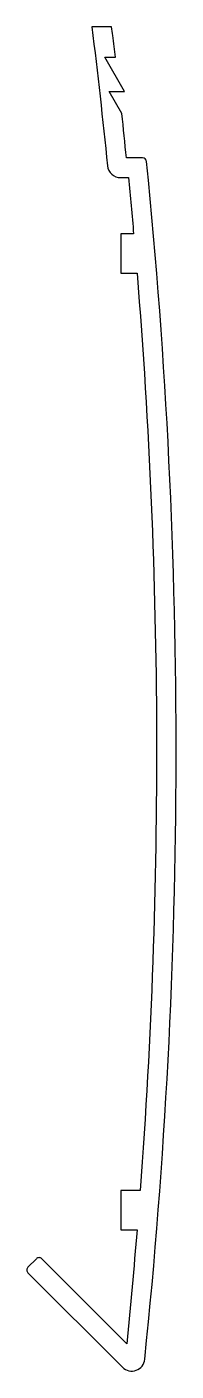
# Model space of a CAD drawing. Extents: x 1195 to 1206, y -57 to 46.
import ezdxf

# ---------------------------------------------------------------- set-up
doc = ezdxf.new("R2010")
doc.units = 0
doc.header["$LTSCALE"] = 15
doc.layers.get('0').update_dxf_attribs({"linetype": 'CONTINUOUS'})

msp = doc.modelspace()

# ---------------------------------------------------------------- linework, layer by layer
msp.add_lwpolyline([(1202.26, 34.56, -0.002406), (1202.66, 30.26), (1201.67, 30.26), (1201.67, 27.26), (1202.92, 27.26, -0.039053), (1203.16, -42.74), (1201.67, -42.74), (1201.67, -45.74), (1202.92, -45.74, -0.004859), (1202.13, -54.42), (1195.65, -47.94, 0.414214), (1195.23, -47.94), (1194.59, -48.58, 0.414214), (1194.59, -49), (1201.81, -56.22, 0.631512), (1203.51, -55.61, 0.050879), (1203.65, 35.79, 0.385156), (1203.35, 36.06), (1202.11, 36.06, 0.001895), (1201.76, 39.45), (1200.78, 41.14), (1201.97, 41.14), (1200.47, 43.74), (1201.27, 43.74, 0.000934), (1201.06, 45.4, 0.016655), (1200.96, 46.06), (1199.47, 46.06, -0.005962), (1200.66, 35.46, 0.385175), (1201.66, 34.56)], format="xyb", close=True)

doc.saveas('drawing.dxf')
